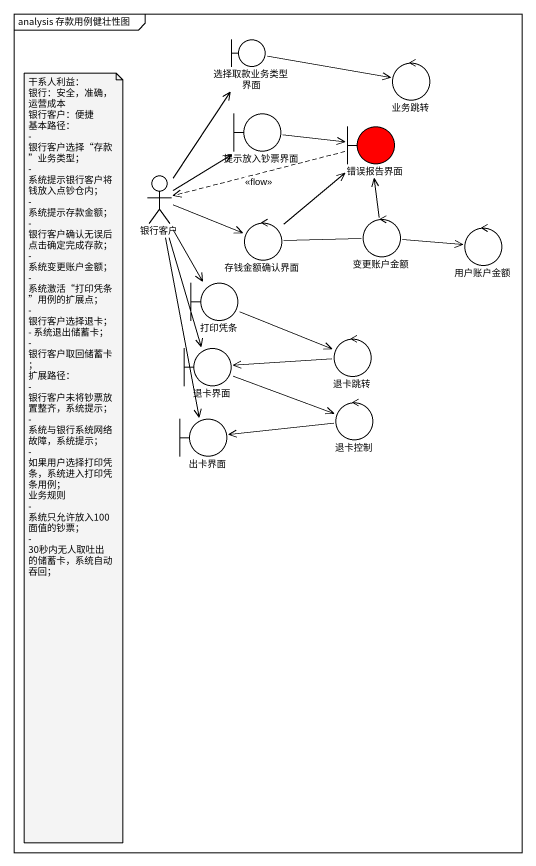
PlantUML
@startuml
mainframe analysis 存款用例健壮性图
boundary 选择取款业务类型界面
control 业务跳转
boundary 提示放入钞票界面
boundary 错误报告界面 #FF0000
actor 银行客户
control 存钱金额确认界面
control 变更账户金额
control 用户账户金额
boundary 打印凭条
boundary 退卡界面
control 退卡跳转
boundary 出卡界面
control 退卡控制
选择取款业务类型界面 -right-> 业务跳转
提示放入钞票界面 -right-> 错误报告界面
错误报告界面 .left.> 银行客户 : <<flow>>
银行客户 -up-> 选择取款业务类型界面
银行客户 -up-> 提示放入钞票界面
银行客户 -right-> 存钱金额确认界面
银行客户 --> 打印凭条
银行客户 --> 退卡界面
银行客户 --> 出卡界面
存钱金额确认界面 -up-> 错误报告界面
存钱金额确认界面 -right- 变更账户金额
变更账户金额 -up-> 错误报告界面
变更账户金额 -right-> 用户账户金额
打印凭条 -right-> 退卡跳转
退卡界面 -right-> 退卡控制
退卡跳转 -left-> 退卡界面
退卡控制 -left-> 出卡界面
note as N1
  干系人利益：
  银行：安全，准确，运营成本
  银行客户：便捷
  基本路径：
  - 银行客户选择“存款”业务类型；
  - 系统提示银行客户将钱放入点钞仓内；
  - 系统提示存款金额；
  - 银行客户确认无误后点击确定完成存款；
  - 系统变更账户金额；
  - 系统激活“打印凭条”用例的扩展点；
  - 银行客户选择退卡；
  - 系统退出储蓄卡；
  - 银行客户取回储蓄卡；
  扩展路径：
  - 银行客户未将钞票放置整齐，系统提示；
  - 系统与银行系统网络故障，系统提示；
  - 如果用户选择打印凭条，系统进入打印凭条用例；
  业务规则
  - 系统只允许放入100面值的钞票；
  - 30秒内无人取吐出的储蓄卡，系统自动吞回；
end note
@enduml
